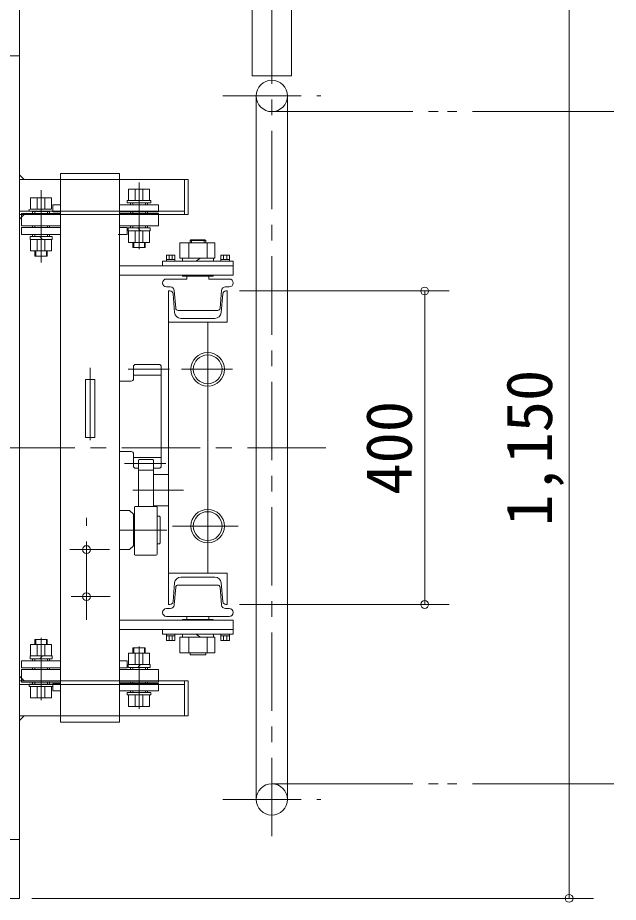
# Model space of a CAD drawing. Units: millimetres, scale not verified. Extents: x -4246 to 7230, y -3649 to 4339.
# Drawn here: x 2607 to 3373, y 2189 to 3318 of the extents above; entities that cross this region are included whole.
import ezdxf
from ezdxf.enums import TextEntityAlignment as Align

# ---------------------------------------------------------------- set-up
doc = ezdxf.new("R2010")
doc.units = ezdxf.units.MM
doc.header["$LTSCALE"] = 20
doc.header["$PDMODE"] = 32
doc.header["$PDSIZE"] = 10
doc.linetypes.add('CHAIN1', pattern=[8, 5, -1, 1, -1])
doc.linetypes.add('DOUBLE_CHAIN2', pattern=[12.8, 9, -1, 0.6, -0.6, 0.6, -1])
for name, color, linetype, lineweight in [('0-0_0', 134, 'Continuous', 18), ('0-A_仮想線', 3, 'DOUBLE_CHAIN2', 18), ('0-D_外形線', 5, 'Continuous', 18), ('0-F_寸法線', 7, 'Continuous', 18), ('1-0_中心線', 1, 'CHAIN1', 18)]:
    doc.layers.add(name, color=color, linetype=linetype, lineweight=lineweight)
doc.styles.add('ＭＳ ゴシック', font='')
doc.styles.get('ＭＳ ゴシック').set_extended_font_data('MS Gothic')

msp = doc.modelspace()

# ---------------------------------------------------------------- linework, layer by layer
at = {"layer": '0-0_0', "color": 5}
msp.add_line((2905.95, 3393.58), (2905.95, 3243.58), dxfattribs=at)
at = {"layer": '0-A_仮想線'}
for p, q in [((2930.95, 3197.93), (4730.95, 3197.93)), ((2930.95, 2340.41), (4730.95, 2340.41))]:
    msp.add_line(p, q, dxfattribs=at)
at = {"layer": '0-D_外形線', "color": 4, "lineweight": 9}
for p, q in [((2609.18, 3269.17), (2609.18, 3344.17)), ((2609.18, 2269.17), (2609.18, 2194.17)), ((1834.18, 2194.17), (2609.18, 2194.17))]:
    msp.add_line(p, q, dxfattribs=at)
at = {"layer": '0-D_外形線'}
for p, q in [((2609.18, 3269.17), (1109.18, 3269.17)), ((2910.95, 2320.41), (2910.95, 3217.93)), ((2950.95, 2320.41), (2950.95, 3217.93)), ((2615.18, 3111.17), (2609.18, 3117.17)), ((2661.68, 3119.17), (2661.68, 2419.17)), ((2661.68, 3119.17), (2736.68, 3119.17)), ((2736.68, 3119.17), (2736.68, 2419.17)), ((2609.18, 3111.17), (2824.18, 3111.17)), ((2819.68, 3111.17), (2819.68, 3066.67)), ((2824.18, 3111.17), (2824.18, 3066.67)), ((2756.71, 3084.67), (2756.71, 3099.17)), ((2766.65, 3084.67), (2766.65, 3099.17)), ((2631.71, 3073.67), (2631.71, 3088.17)), ((2641.65, 3073.67), (2641.65, 3088.17)), ((2746.68, 3084.67), (2746.68, 3081.67)), ((2776.68, 3084.67), (2746.68, 3084.67)), ((2746.68, 3081.67), (2776.68, 3081.67)), ((2750.83, 3081.67), (2750.83, 3079.17)), ((2772.53, 3081.67), (2750.83, 3081.67)), ((2753.63, 3081.67), (2753.63, 3079.17)), ((2769.68, 3084.67), (2753.68, 3084.67)), ((2769.73, 3081.67), (2769.73, 3079.17)), ((2772.53, 3081.67), (2772.53, 3079.17)), ((2776.68, 3081.67), (2776.68, 3084.67)), ((2609.18, 3071.17), (2819.68, 3071.17)), ((2621.68, 3073.67), (2621.68, 3070.67)), ((2625.83, 3070.67), (2625.83, 3068.17)), ((2647.53, 3070.67), (2625.83, 3070.67)), ((2647.53, 3070.67), (2625.83, 3070.67)), ((2628.63, 3070.67), (2628.63, 3068.17)), ((2644.68, 3073.67), (2628.68, 3073.67)), ((2644.73, 3070.67), (2644.73, 3068.17)), ((2647.53, 3070.67), (2647.53, 3068.17)), ((2651.68, 3070.17), (2651.68, 3079.17)), ((2661.68, 3079.17), (2651.68, 3079.17)), ((2661.68, 3070.17), (2651.68, 3070.17)), ((2736.68, 3079.17), (2786.68, 3079.17)), ((2736.68, 3070.17), (2786.68, 3070.17)), ((2750.83, 3070.17), (2750.83, 3068.17)), ((2753.63, 3070.17), (2753.63, 3068.17)), ((2769.73, 3070.17), (2769.73, 3068.17)), ((2772.53, 3070.17), (2772.53, 3068.17)), ((2786.68, 3070.17), (2786.68, 3079.17)), ((2609.18, 3066.67), (2824.18, 3066.67)), ((2615.18, 3066.67), (2609.18, 3060.67)), ((2611.68, 3052.17), (2611.68, 3068.17)), ((2611.68, 3068.17), (2661.68, 3068.17)), ((2736.68, 3068.17), (2786.68, 3068.17)), ((2786.68, 3068.17), (2786.68, 3052.17)), ((2661.68, 3052.17), (2611.68, 3052.17)), ((2611.68, 3050.17), (2611.68, 3041.17)), ((2661.68, 3050.17), (2611.68, 3050.17)), ((2625.83, 3052.17), (2625.83, 3050.17)), ((2628.63, 3052.17), (2628.63, 3050.17)), ((2644.73, 3052.17), (2644.73, 3050.17)), ((2647.53, 3052.17), (2647.53, 3050.17)), ((2786.68, 3052.17), (2736.68, 3052.17)), ((2746.68, 3050.17), (2736.68, 3050.17)), ((2746.68, 3050.17), (2746.68, 3041.17)), ((2775.68, 3049.67), (2747.68, 3049.67)), ((2747.68, 3049.67), (2747.68, 3045.67)), ((2750.83, 3052.17), (2750.83, 3049.67)), ((2753.63, 3052.17), (2753.63, 3049.67)), ((2759.97, 3049.67), (2763.57, 3045.67)), ((2769.73, 3052.17), (2769.73, 3049.67)), ((2775.68, 3045.67), (2775.68, 3049.67)), ((2661.68, 3041.17), (2611.68, 3041.17)), ((2622.68, 3038.67), (2622.68, 3034.67)), ((2650.68, 3038.67), (2622.68, 3038.67)), ((2625.83, 3041.17), (2625.83, 3038.67)), ((2647.53, 3038.67), (2625.83, 3038.67)), ((2628.63, 3041.17), (2628.63, 3038.67)), ((2634.97, 3038.67), (2638.57, 3034.67)), ((2644.73, 3041.17), (2644.73, 3038.67)), ((2650.68, 3034.67), (2650.68, 3038.67)), ((2736.68, 3041.17), (2734.88, 3041.17)), ((2746.68, 3041.17), (2736.68, 3041.17)), ((2747.68, 3045.67), (2775.68, 3045.67)), ((2756.71, 3031.17), (2756.71, 3045.67)), ((2756.71, 3031.17), (2756.71, 3045.67)), ((2766.65, 3031.17), (2766.65, 3045.67)), ((2766.65, 3031.17), (2766.65, 3045.67)), ((2622.68, 3034.67), (2650.68, 3034.67)), ((2631.71, 3020.17), (2631.71, 3034.67)), ((2631.71, 3020.17), (2631.71, 3034.67)), ((2641.65, 3020.17), (2641.65, 3034.67)), ((2641.65, 3020.17), (2641.65, 3034.67)), ((2753.68, 3031.17), (2753.68, 3024.67)), ((2836.68, 3030.7), (2813.49, 3030.7)), ((2813.49, 3010.89), (2813.49, 3030.7)), ((2825.09, 3010.89), (2825.09, 3030.7)), ((2826.68, 3033.4), (2827.68, 3034.4)), ((2826.68, 3033.4), (2846.68, 3033.4)), ((2826.68, 3033.4), (2826.68, 3030.7)), ((2845.68, 3034.4), (2827.68, 3034.4)), ((2828.68, 3034.4), (2828.68, 3030.7)), ((2836.68, 3030.7), (2858.39, 3030.7)), ((2844.68, 3034.4), (2844.68, 3030.7)), ((2846.68, 3033.4), (2845.68, 3034.4)), ((2846.68, 3033.4), (2846.68, 3030.7)), ((2848.49, 3030.7), (2848.49, 3010.89)), ((2858.39, 3010.89), (2858.39, 3030.7)), ((2628.68, 3020.17), (2628.68, 3013.67)), ((2644.68, 3013.67), (2628.68, 3013.67)), ((2644.68, 3020.17), (2644.68, 3013.67)), ((2796.48, 3009.17), (2796.48, 3015.04)), ((2796.48, 3015.04), (2807.46, 3015.04)), ((2799.88, 3009.17), (2799.88, 3015.04)), ((2804.06, 3009.17), (2804.06, 3015.04)), ((2807.46, 3009.17), (2807.46, 3015.04)), ((2876.89, 3015.04), (2865.91, 3015.04)), ((2869.31, 3009.17), (2869.31, 3015.04)), ((2873.49, 3009.17), (2873.49, 3015.04)), ((2876.89, 3009.17), (2876.89, 3015.04)), ((2791.68, 3001.17), (2791.68, 3007.17)), ((2791.68, 3007.17), (2836.68, 3007.17)), ((2796.48, 3007.17), (2796.48, 3009.17)), ((2796.48, 3009.17), (2807.46, 3009.17)), ((2796.77, 3007.17), (2799.08, 3007.17)), ((2807.46, 3007.17), (2807.46, 3009.17)), ((2813.49, 3010.89), (2858.39, 3010.89)), ((2817.18, 3007.17), (2817.18, 3010.89)), ((2840.11, 3010.89), (2834.12, 3007.17)), ((2881.68, 3007.17), (2836.68, 3007.17)), ((2856.52, 3007.17), (2856.52, 3010.89)), ((2876.89, 3009.17), (2865.91, 3009.17)), ((2876.6, 3007.17), (2874.29, 3007.17)), ((2876.89, 3007.17), (2876.89, 3009.17)), ((2881.68, 3001.17), (2881.68, 3007.17)), ((2867.18, 3001.17), (2736.68, 3001.17)), ((2881.68, 3001.17), (2856.68, 3001.17)), ((2881.68, 3001.17), (2876.18, 3001.17)), ((2881.68, 3001.17), (2881.68, 2989.17)), ((2881.68, 2989.18), (2881.68, 2995.18)), ((2736.68, 2989.17), (2881.68, 2989.17)), ((2796.68, 2984.4), (2822.68, 2984.4)), ((2817.68, 2988.17), (2816.68, 2989.17)), ((2817.68, 2988.17), (2855.68, 2988.17)), ((2822.68, 2988.17), (2826.68, 2988.17)), ((2822.68, 2984.4), (2822.68, 2988.17)), ((2850.68, 2984.4), (2850.68, 2988.17)), ((2876.68, 2984.4), (2850.68, 2984.4)), ((2855.68, 2988.17), (2856.68, 2989.17)), ((2796.68, 2974.4), (2801.48, 2974.4)), ((2799.18, 2969.17), (2799.18, 2929.17)), ((2799.18, 2969.17), (2800.99, 2969.17)), ((2808.44, 2947.14), (2806.46, 2969.84)), ((2864.92, 2947.14), (2866.91, 2969.84)), ((2876.68, 2974.4), (2871.89, 2974.4)), ((2872.38, 2969.17), (2874.18, 2969.17)), ((2874.18, 2969.17), (2874.18, 2929.17)), ((2804.97, 2965.52), (2807.08, 2941.48)), ((2868.4, 2965.52), (2866.29, 2941.48)), ((2811.43, 2944.4), (2836.68, 2944.4)), ((2861.93, 2944.4), (2836.68, 2944.4)), ((2799.18, 2929.17), (2799.18, 2609.17)), ((2874.18, 2929.17), (2799.18, 2929.17)), ((2858.32, 2934.17), (2815.05, 2934.17)), ((2849.18, 2929.17), (2849.18, 2887.52)), ((2754.68, 2873.67), (2756.18, 2875.17)), ((2754.68, 2857.17), (2754.68, 2873.67)), ((2788.18, 2875.17), (2756.18, 2875.17)), ((2788.18, 2875.17), (2789.68, 2873.67)), ((2789.68, 2744.67), (2789.68, 2873.67)), ((2705.18, 2856.17), (2693.18, 2856.17)), ((2693.18, 2782.17), (2693.18, 2856.17)), ((2705.18, 2782.17), (2705.18, 2856.17)), ((2754.68, 2861.67), (2789.68, 2861.67)), ((2751.68, 2854.17), (2736.68, 2854.17)), ((2849.18, 2850.82), (2849.18, 2687.52)), ((2705.18, 2782.17), (2693.18, 2782.17)), ((2751.68, 2764.17), (2736.68, 2764.17)), ((2754.68, 2744.67), (2754.68, 2761.17)), ((2754.68, 2756.67), (2789.68, 2756.67)), ((2754.68, 2744.67), (2756.18, 2743.17)), ((2761.18, 2743.17), (2756.18, 2743.17)), ((2788.18, 2743.17), (2780.18, 2743.17)), ((2788.18, 2743.17), (2789.68, 2744.67)), ((2799.18, 2735.17), (2780.18, 2735.17)), ((2736.68, 2689.17), (2749.68, 2689.17)), ((2754.68, 2684.17), (2749.68, 2689.17)), ((2755.68, 2693.17), (2755.68, 2633.17)), ((2756.68, 2694.17), (2783.68, 2694.17)), ((2761.18, 2694.17), (2780.18, 2694.17)), ((2799.18, 2695.17), (2780.18, 2695.17)), ((2784.68, 2633.17), (2784.68, 2693.17)), ((2754.68, 2684.17), (2754.68, 2644.17)), ((2754.68, 2676.67), (2755.68, 2676.67)), ((2784.68, 2681.67), (2787.68, 2681.67)), ((2787.68, 2681.67), (2788.68, 2680.67)), ((2788.68, 2647.67), (2788.68, 2680.67)), ((2749.68, 2639.17), (2754.68, 2644.17)), ((2754.68, 2651.67), (2755.68, 2651.67)), ((2784.68, 2646.67), (2787.68, 2646.67)), ((2787.68, 2646.67), (2788.68, 2647.67)), ((2849.18, 2650.82), (2849.18, 2609.17)), ((2736.68, 2639.13), (2736.68, 2639.17)), ((2749.68, 2639.17), (2736.68, 2639.17)), ((2756.68, 2632.17), (2783.68, 2632.17)), ((2874.18, 2609.17), (2799.18, 2609.17)), ((2799.18, 2569.17), (2799.18, 2609.17)), ((2874.18, 2569.17), (2874.18, 2609.17)), ((2804.97, 2572.83), (2807.08, 2596.87)), ((2858.32, 2604.17), (2815.05, 2604.17)), ((2868.4, 2572.83), (2866.29, 2596.87)), ((2808.44, 2591.21), (2806.46, 2568.51)), ((2811.43, 2593.95), (2836.68, 2593.95)), ((2861.93, 2593.95), (2836.68, 2593.95)), ((2864.92, 2591.21), (2866.91, 2568.51)), ((2796.68, 2563.95), (2801.48, 2563.95)), ((2799.18, 2569.17), (2800.99, 2569.17)), ((2876.68, 2563.95), (2871.89, 2563.95)), ((2872.38, 2569.17), (2874.18, 2569.17)), ((2876.68, 2553.95), (2796.68, 2553.95)), ((2822.68, 2553.95), (2822.68, 2550.17)), ((2850.68, 2553.95), (2850.68, 2550.17)), ((2736.68, 2549.17), (2881.68, 2549.17)), ((2736.68, 2549.17), (2816.68, 2549.17)), ((2817.68, 2549.17), (2791.68, 2549.17)), ((2817.68, 2550.17), (2816.68, 2549.17)), ((2817.68, 2550.17), (2822.68, 2550.17)), ((2817.68, 2549.17), (2855.68, 2549.17)), ((2822.68, 2550.17), (2855.68, 2550.17)), ((2822.68, 2549.17), (2850.68, 2549.17)), ((2855.68, 2550.17), (2856.68, 2549.17)), ((2856.68, 2549.17), (2881.68, 2549.17)), ((2856.68, 2549.16), (2867.18, 2549.16)), ((2876.18, 2549.16), (2881.68, 2549.16)), ((2881.68, 2549.16), (2881.68, 2543.16)), ((2881.68, 2537.17), (2736.68, 2537.17)), ((2791.68, 2537.17), (2791.68, 2531.17)), ((2791.68, 2537.17), (2797.18, 2537.17)), ((2791.68, 2531.17), (2836.68, 2531.17)), ((2796.48, 2531.17), (2796.48, 2529.17)), ((2796.48, 2529.17), (2796.48, 2523.31)), ((2796.48, 2529.17), (2807.46, 2529.17)), ((2796.77, 2531.17), (2799.08, 2531.17)), ((2799.88, 2529.17), (2799.88, 2523.31)), ((2804.06, 2529.17), (2804.06, 2523.31)), ((2807.46, 2531.17), (2807.46, 2529.17)), ((2807.46, 2529.17), (2807.46, 2523.31)), ((2817.18, 2531.17), (2817.18, 2527.46)), ((2840.11, 2527.46), (2834.12, 2531.17)), ((2881.68, 2531.17), (2836.68, 2531.17)), ((2856.52, 2531.17), (2856.52, 2527.46)), ((2865.91, 2531.17), (2865.91, 2529.17)), ((2876.89, 2529.17), (2865.91, 2529.17)), ((2865.91, 2529.17), (2865.91, 2523.31)), ((2869.31, 2529.17), (2869.31, 2523.31)), ((2873.49, 2529.17), (2873.49, 2523.31)), ((2876.6, 2531.17), (2874.29, 2531.17)), ((2876.89, 2531.17), (2876.89, 2529.17)), ((2876.89, 2529.17), (2876.89, 2523.31)), ((2881.68, 2537.17), (2881.68, 2531.17)), ((2644.68, 2524.67), (2628.68, 2524.67)), ((2628.68, 2518.17), (2628.68, 2524.67)), ((2631.71, 2518.17), (2631.71, 2503.67)), ((2631.71, 2518.17), (2631.71, 2503.67)), ((2641.65, 2518.17), (2641.65, 2503.67)), ((2641.65, 2518.17), (2641.65, 2503.67)), ((2644.68, 2518.17), (2644.68, 2524.67)), ((2796.48, 2523.31), (2807.46, 2523.31)), ((2813.49, 2527.46), (2813.49, 2507.65)), ((2813.49, 2527.46), (2858.39, 2527.46)), ((2825.09, 2527.46), (2825.09, 2507.65)), ((2848.49, 2507.65), (2848.49, 2527.46)), ((2858.39, 2527.46), (2858.39, 2507.65)), ((2876.89, 2523.31), (2865.91, 2523.31)), ((2753.68, 2507.17), (2753.68, 2513.67)), ((2769.68, 2513.67), (2753.68, 2513.67)), ((2756.71, 2507.17), (2756.71, 2492.67)), ((2756.71, 2507.17), (2756.71, 2492.67)), ((2766.65, 2507.17), (2766.65, 2492.67)), ((2766.65, 2507.17), (2766.65, 2492.67)), ((2769.68, 2507.17), (2769.68, 2513.67)), ((2836.68, 2507.65), (2813.49, 2507.65)), ((2826.68, 2504.95), (2826.68, 2507.65)), ((2836.68, 2507.65), (2858.39, 2507.65)), ((2611.68, 2497.17), (2611.68, 2488.17)), ((2661.68, 2497.17), (2611.68, 2497.17)), ((2622.68, 2499.67), (2622.68, 2503.67)), ((2622.68, 2503.67), (2650.68, 2503.67)), ((2650.68, 2499.67), (2622.68, 2499.67)), ((2647.53, 2499.67), (2625.83, 2499.67)), ((2647.53, 2499.67), (2625.83, 2499.67)), ((2625.83, 2497.17), (2625.83, 2499.67)), ((2628.63, 2497.17), (2628.63, 2499.67)), ((2634.97, 2499.67), (2638.57, 2503.67)), ((2644.73, 2497.17), (2644.73, 2499.67)), ((2647.53, 2497.17), (2647.53, 2499.67)), ((2650.68, 2503.67), (2650.68, 2499.67)), ((2746.68, 2497.17), (2736.68, 2497.17)), ((2746.68, 2497.17), (2746.68, 2488.17)), ((2661.68, 2488.17), (2611.68, 2488.17)), ((2611.68, 2470.17), (2611.68, 2486.17)), ((2611.68, 2486.17), (2661.68, 2486.17)), ((2625.83, 2486.17), (2625.83, 2488.17)), ((2628.63, 2486.17), (2628.63, 2488.17)), ((2644.73, 2486.17), (2644.73, 2488.17)), ((2647.53, 2486.17), (2647.53, 2488.17)), ((2746.68, 2488.17), (2736.68, 2488.17)), ((2736.68, 2486.17), (2786.68, 2486.17)), ((2747.68, 2492.67), (2775.68, 2492.67)), ((2747.68, 2488.67), (2747.68, 2492.67)), ((2775.68, 2488.67), (2747.68, 2488.67)), ((2772.53, 2488.67), (2750.83, 2488.67)), ((2750.83, 2486.17), (2750.83, 2488.67)), ((2753.63, 2486.17), (2753.63, 2488.67)), ((2759.97, 2488.67), (2763.57, 2492.67)), ((2769.73, 2486.17), (2769.73, 2488.67)), ((2772.53, 2486.17), (2772.53, 2488.67)), ((2775.68, 2492.67), (2775.68, 2488.67)), ((2786.68, 2486.17), (2786.68, 2470.17)), ((2615.18, 2471.67), (2609.18, 2477.67)), ((2609.18, 2471.67), (2824.18, 2471.67)), ((2609.18, 2467.17), (2819.68, 2467.17)), ((2661.68, 2470.17), (2611.68, 2470.17)), ((2621.68, 2464.67), (2621.68, 2467.67)), ((2621.68, 2467.67), (2651.68, 2467.67)), ((2651.68, 2464.67), (2621.68, 2464.67)), ((2625.83, 2467.67), (2625.83, 2470.17)), ((2647.53, 2467.67), (2625.83, 2467.67)), ((2647.53, 2467.67), (2625.83, 2467.67)), ((2628.63, 2467.67), (2628.63, 2470.17)), ((2644.68, 2464.67), (2628.68, 2464.67)), ((2631.71, 2464.67), (2631.71, 2450.17)), ((2641.65, 2464.67), (2641.65, 2450.17)), ((2644.73, 2467.67), (2644.73, 2470.17)), ((2647.53, 2467.67), (2647.53, 2470.17)), ((2661.68, 2468.17), (2651.68, 2468.17)), ((2651.68, 2467.67), (2651.68, 2464.67)), ((2786.68, 2470.17), (2736.68, 2470.17)), ((2736.68, 2468.17), (2786.68, 2468.17)), ((2750.83, 2468.17), (2750.83, 2470.17)), ((2753.63, 2468.17), (2753.63, 2470.17)), ((2769.73, 2468.17), (2769.73, 2470.17)), ((2772.53, 2468.17), (2772.53, 2470.17)), ((2819.68, 2427.17), (2819.68, 2471.67)), ((2824.18, 2427.17), (2824.18, 2471.67)), ((2746.68, 2456.67), (2776.68, 2456.67)), ((2746.68, 2453.67), (2746.68, 2456.67)), ((2776.68, 2453.67), (2746.68, 2453.67)), ((2750.83, 2456.67), (2750.83, 2459.17)), ((2772.53, 2456.67), (2750.83, 2456.67)), ((2753.63, 2456.67), (2753.63, 2459.17)), ((2769.68, 2453.67), (2753.68, 2453.67)), ((2756.71, 2453.67), (2756.71, 2439.17)), ((2766.65, 2453.67), (2766.65, 2439.17)), ((2769.73, 2456.67), (2769.73, 2459.17)), ((2772.53, 2456.67), (2772.53, 2459.17)), ((2776.68, 2456.67), (2776.68, 2453.67)), ((2609.18, 2427.17), (2824.18, 2427.17)), ((2615.18, 2427.17), (2609.18, 2421.17)), ((2661.68, 2419.17), (2736.68, 2419.17))]:
    msp.add_line(p, q, dxfattribs=at)
at = {"layer": '0-D_外形線', "color": 1, "linetype": 'CHAIN1'}
for p, q in [((2761.68, 3107.36), (2761.68, 3022.53)), ((2636.68, 3005.39), (2636.68, 3097.91)), ((2761.68, 3086.05), (2761.68, 3080.37)), ((2849.18, 2887.52), (2849.18, 2850.82)), ((2699.18, 2778.85), (2699.18, 2871.29)), ((2800.49, 2869.17), (2747.94, 2869.17)), ((2880.8, 2869.17), (2815.74, 2869.17)), ((2795.9, 2749.17), (2742.93, 2749.17)), ((2753.89, 2715.17), (2783.75, 2715.17)), ((2818.27, 2715.17), (2769.64, 2715.17)), ((2849.18, 2687.52), (2849.18, 2650.82)), ((2694.68, 2549.38), (2694.68, 2679.58)), ((2736.68, 2664.17), (2797.19, 2664.17)), ((2888.19, 2669.17), (2804.18, 2669.17)), ((2673.42, 2639.17), (2724.13, 2639.17)), ((2674.98, 2579.17), (2724.91, 2579.17)), ((2636.68, 2526.64), (2636.68, 2447.08)), ((2761.68, 2515.64), (2761.68, 2436.08)), ((2761.68, 2452.3), (2761.68, 2457.97))]:
    msp.add_line(p, q, dxfattribs=at)
at = {"layer": '0-D_外形線', "color": 7}
for p, q in [((2754.88, 3031.17), (2754.88, 3024.67)), ((2768.48, 3031.17), (2768.48, 3024.67)), ((2629.88, 3020.17), (2629.88, 3013.67)), ((2643.48, 3020.17), (2643.48, 3013.67)), ((2629.88, 2518.17), (2629.88, 2524.67)), ((2643.48, 2518.17), (2643.48, 2524.67)), ((2754.88, 2507.17), (2754.88, 2513.67)), ((2768.48, 2507.17), (2768.48, 2513.67))]:
    msp.add_line(p, q, dxfattribs=at)
at = {"layer": '0-D_外形線', "color": 6}
for p, q in [((2762.18, 2754.17), (2761.18, 2753.17)), ((2779.18, 2754.17), (2762.18, 2754.17)), ((2780.18, 2753.17), (2779.18, 2754.17)), ((2761.18, 2753.17), (2761.18, 2694.17)), ((2780.18, 2753.17), (2780.18, 2695.17)), ((2761.18, 2740.67), (2780.18, 2740.67))]:
    msp.add_line(p, q, dxfattribs=at)
at = {"layer": '0-D_外形線'}
for points in [[(2905.95, 3243.58), (2955.95, 3243.58), (2955.95, 3393.58), (2905.95, 3393.58)], [(1109.18, 2269.17), (2609.18, 2269.17), (2609.18, 3269.17)], [(2772.53, 3052.17), (2772.53, 3049.67), (2750.83, 3049.67)], [(2647.53, 3041.17), (2647.53, 3038.67), (2625.83, 3038.67)], [(2769.68, 3031.17), (2769.68, 3024.67), (2753.68, 3024.67)], [(2865.91, 3007.17), (2865.91, 3009.17), (2865.91, 3015.04)], [(2881.68, 2537.17), (2881.68, 2549.17), (2881.68, 2537.17)], [(2826.68, 2504.95), (2846.68, 2504.95), (2846.68, 2507.65)], [(2661.68, 2459.17), (2651.68, 2459.17), (2651.68, 2468.17)], [(2736.68, 2459.17), (2786.68, 2459.17), (2786.68, 2468.17)]]:
    msp.add_lwpolyline(points, dxfattribs=at)
for points in [[(2748.18, 3099.17), (2748.18, 3084.67), (2775.18, 3084.67), (2775.18, 3099.17)], [(2623.18, 3088.17), (2623.18, 3073.67), (2650.18, 3073.67), (2650.18, 3088.17)], [(2748.18, 3045.67), (2748.18, 3031.17), (2775.18, 3031.17), (2775.18, 3045.67)], [(2748.18, 3045.67), (2748.18, 3031.17), (2775.18, 3031.17), (2775.18, 3045.67)], [(2623.18, 3034.67), (2623.18, 3020.17), (2650.18, 3020.17), (2650.18, 3034.67)], [(2623.18, 3034.67), (2623.18, 3020.17), (2650.18, 3020.17), (2650.18, 3034.67)], [(2623.18, 2503.67), (2623.18, 2518.17), (2650.18, 2518.17), (2650.18, 2503.67)], [(2623.18, 2503.67), (2623.18, 2518.17), (2650.18, 2518.17), (2650.18, 2503.67)], [(2748.18, 2492.67), (2748.18, 2507.17), (2775.18, 2507.17), (2775.18, 2492.67)], [(2748.18, 2492.67), (2748.18, 2507.17), (2775.18, 2507.17), (2775.18, 2492.67)], [(2623.18, 2450.17), (2623.18, 2464.67), (2650.18, 2464.67), (2650.18, 2450.17)], [(2748.18, 2439.17), (2748.18, 2453.67), (2775.18, 2453.67), (2775.18, 2439.17)]]:
    msp.add_lwpolyline(points, close=True, dxfattribs=at)
for centre, radius in [((2930.95, 3217.93), 20), ((2849.18, 2869.17), 21.35), ((2849.18, 2869.17), 18.35), ((2849.18, 2669.17), 21.35), ((2849.18, 2669.17), 18.35), ((2694.68, 2639.17), 5), ((2694.68, 2579.17), 5), ((2930.95, 2320.41), 20)]:
    msp.add_circle(centre, radius, dxfattribs=at)
for centre, radius, start, end in [((2796.68, 2979.4), 5, 90, 180), ((2876.68, 2979.4), 5, 0, 90), ((2796.68, 2979.4), 5, 180, 270), ((2800.99, 2965.17), 4, 5, 90), ((2801.48, 2969.4), 5, 5, 90), ((2871.89, 2969.4), 5, 90, 175), ((2872.38, 2965.17), 4, 90, 175), ((2876.68, 2979.4), 5, 270, 0), ((2811.43, 2947.4), 3, 185, 270), ((2861.93, 2947.4), 3, 270, 355), ((2815.05, 2942.17), 8, 185, 270), ((2858.32, 2942.17), 8, 270, 355), ((2751.68, 2857.17), 3, 270, 0), ((2751.68, 2761.17), 3, 0, 90), ((2756.68, 2693.17), 1, 90, 180), ((2783.68, 2693.17), 1, 0, 90), ((2756.68, 2633.17), 1, 180, 270), ((2783.68, 2633.17), 1, 270, 0), ((2815.05, 2596.17), 8, 90, 175), ((2858.32, 2596.17), 8, 5, 90), ((2811.43, 2590.95), 3, 90, 175), ((2861.93, 2590.95), 3, 5, 90), ((2796.68, 2558.95), 5, 90, 180), ((2800.99, 2573.17), 4, 270, 355), ((2801.48, 2568.95), 5, 270, 355), ((2871.89, 2568.95), 5, 185, 270), ((2872.38, 2573.17), 4, 185, 270), ((2876.68, 2558.95), 5, 0, 90), ((2796.68, 2558.95), 5, 180, 270), ((2876.68, 2558.95), 5, 270, 0)]:
    msp.add_arc(centre, radius, start, end, dxfattribs=at)
at = {"layer": '0-F_寸法線'}
for p, q in [((3310.05, 2194.17), (3310.05, 3344.17)), ((3310.05, 3281.67), (3310.05, 2256.67)), ((2889.81, 2969.17), (3157.19, 2969.17)), ((3125.94, 2569.17), (3125.94, 2969.17)), ((3125.94, 2906.67), (3125.94, 2631.67)), ((2889.81, 2569.17), (3157.19, 2569.17)), ((2624.81, 2194.17), (3341.3, 2194.17))]:
    msp.add_line(p, q, dxfattribs=at)
for p in [(3125.94, 2969.17), (3125.94, 2569.17), (3310.05, 2194.17)]:
    msp.add_point(p, dxfattribs=at)
at = {"layer": '1-0_中心線'}
for p, q in [((2930.95, 2273.36), (2930.95, 3450.62)), ((2868.45, 3217.93), (2993.45, 3217.93)), ((2999.78, 2769.17), (-2447.81, 2769.17)), ((2868.45, 2320.41), (2993.45, 2320.41))]:
    msp.add_line(p, q, dxfattribs=at)

# ---------------------------------------------------------------- texts
at = {"layer": '0-F_寸法線', "style": 'ＭＳ ゴシック'}
for s, p in [('1,150', (3305.96, 2669.17)), ('400', (3127.06, 2709.17))]:
    msp.add_text(s, height=58.65, rotation=90, dxfattribs=at).set_placement(p, align=Align.BOTTOM_LEFT)

doc.saveas('drawing.dxf')
